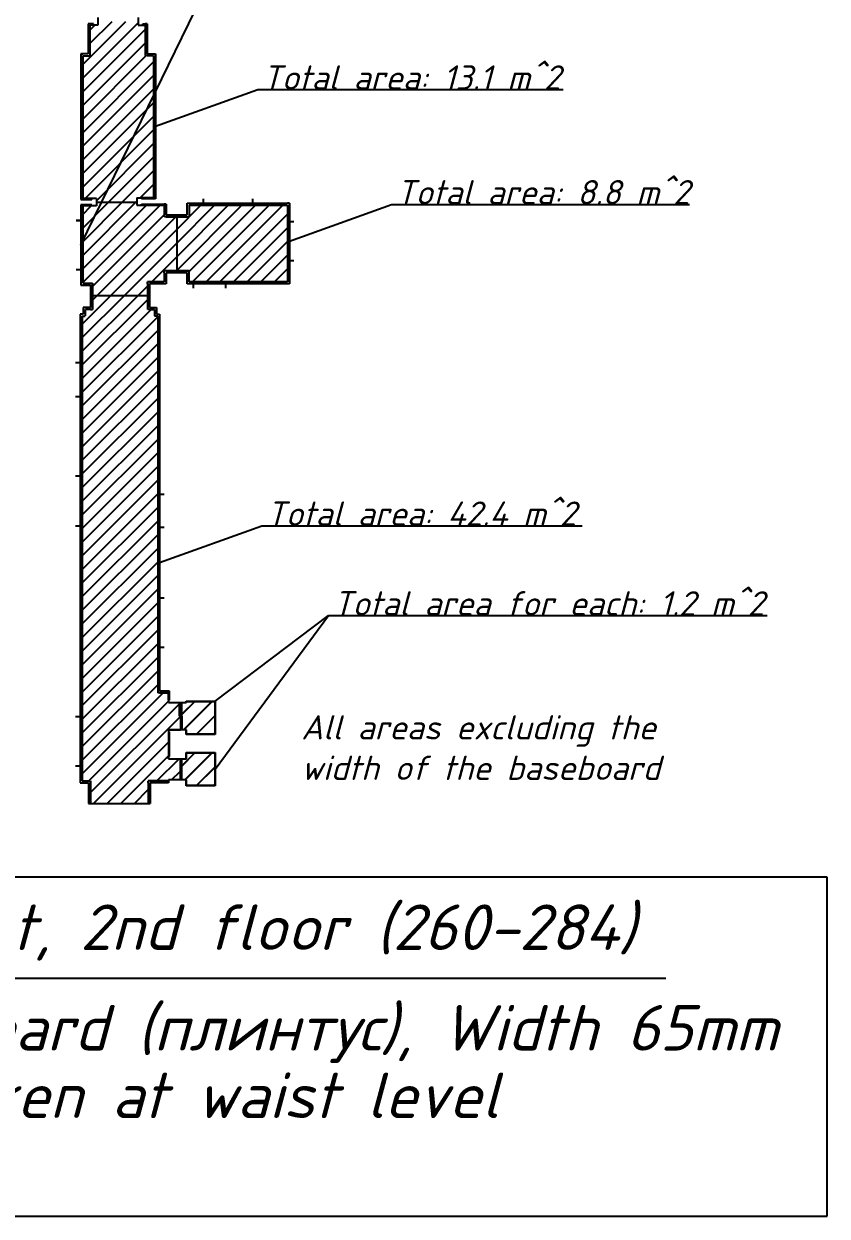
# Model space of a CAD drawing. Header units: millimetres. Extents: x 137411 to 273116, y -37 to 79573.
# Drawn here: x 165340 to 191797, y 144 to 39425 of the extents above; entities that cross this region are included whole.
import ezdxf
from ezdxf.enums import TextEntityAlignment as Align

# ---------------------------------------------------------------- set-up
doc = ezdxf.new("R2010")
doc.units = ezdxf.units.MM
doc.header["$LTSCALE"] = 0.001
doc.linetypes.add('ACAD_ISO02W100', pattern=[15, 12, -3])
doc.styles.add('GOST', font='ISOCPEUI.TTF')
doc.styles.get("Standard").update_dxf_attribs({"font": 'Arial.ttf'})
doc.dimstyles.new('Copy of ISO-25', dxfattribs={"dimtxt": 150, "dimasz": 150, "dimexe": 1.25, "dimexo": 0.625, "dimtad": 1, "dimtoh": 1, "dimtxsty": 'Standard', "dimcen": 2.5, "dimadec": 0, "dimazin": 0, "dimtfac": 1, "dimtmove": 0, "dimatfit": 3, "dimfxl": 1, "dimarcsym": 0})
pattern_1 = [(45, (-38283.82, 4044.3), (-224.5064, 224.5064), [])]

msp = doc.modelspace()

# ---------------------------------------------------------------- hatches: boundary and pattern name
h = msp.add_hatch()
h.set_pattern_fill('ANSI31', color=2, scale=100)
h.set_pattern_definition(pattern_1)
h.paths.add_polyline_path([(169613.724, 38376.897), (169399.724, 38376.897), (169334.724, 38376.897), (169334.724, 39378.897), (169256.724, 39378.897), (169106.724, 39378.897), (169106.724, 39503.897), (167781.724, 39502.897), (167781.724, 39376.897), (167631.724, 39376.897), (167518.724, 39376.897), (167518.724, 38374.897), (167278.724, 38374.897), (167278.724, 33670.897), (167581.724, 33670.897), (167731.724, 33670.897), (167731.724, 33548.397), (169065.724, 33548.397), (169065.724, 33691.897), (169215.724, 33691.897), (169613.724, 33691.897)])
h = msp.add_hatch()
h.set_pattern_fill('ANSI31', color=1, scale=100)
h.set_pattern_definition(pattern_1)
h.paths.add_polyline_path([(169065.724, 33446.897), (169065.724, 33548.397), (167731.724, 33548.397), (167731.724, 33425.897), (167581.724, 33425.897), (167278.724, 33425.897), (167278.724, 32949.897), (167278.724, 31332.897), (167278.724, 30882.897), (167600.724, 30882.897), (167600.724, 30468.897), (169409.724, 30468.897), (169409.724, 30927.897), (169961.724, 30927.897), (169961.724, 31220.897), (169961.724, 31285.897), (170374.724, 31285.897), (170373.759, 33068.897), (170025.724, 33068.897), (169960.724, 33068.897), (169960.724, 33446.897), (169215.724, 33446.897)])
h = msp.add_hatch()
h.set_pattern_fill('ANSI31', color=4, scale=100)
h.set_pattern_definition(pattern_1)
h.paths.add_polyline_path([(174021.724, 30927.897), (174021.724, 31622.897), (174021.724, 32916.897), (174021.724, 33447.897), (172878.724, 33447.897), (171251.724, 33447.897), (170786.724, 33447.897), (170786.724, 33068.897), (170373.759, 33068.897), (170374.724, 31285.897), (170787.724, 31285.897), (170787.724, 30927.897), (170924.724, 30927.897), (171997.724, 30927.897)])
h = msp.add_hatch()
h.set_pattern_fill('ANSI31', color=6, scale=100)
h.set_pattern_definition(pattern_1)
h.paths.add_polyline_path([(169747.724, 29796.897), (169709.724, 29796.897), (169644.724, 29796.897), (169644.724, 30009.897), (169474.724, 30009.897), (169409.724, 30009.897), (169409.724, 30468.897), (167600.724, 30468.897), (167600.724, 30009.897), (167358.724, 30009.897), (167358.724, 29797.897), (167261.724, 29797.897), (167261.724, 28272.897), (167261.724, 27144.897), (167261.724, 24529.897), (167261.724, 22891.897), (167261.724, 16609.897), (167261.724, 14974.897), (167261.724, 14485.897), (167537.724, 14485.897), (167537.724, 13743.897), (169436.724, 13743.897), (169436.724, 14487.897), (170101.724, 14487.897), (170101.724, 14514.897), (170483.724, 14514.897), (170483.724, 15214.897), (170101.724, 15214.897), (170101.724, 15286.897), (170101.724, 16096.897), (170101.724, 16168.897), (170498.724, 16168.897), (170498.724, 16618.397), (170450.724, 16618.397), (170450.724, 17067.897), (170101.724, 17067.897), (170101.724, 17139.897), (170101.724, 17386.897), (169812.724, 17386.897), (169747.724, 17386.897), (169747.724, 18891.897), (169747.724, 20514.897), (169747.724, 22847.897), (169747.724, 23926.897)])
h = msp.add_hatch()
h.set_pattern_fill('JIS_LC_20', color=5, scale=20)
h.paths.add_polyline_path([(171638.724, 17112.897), (170688.724, 17112.897), (170688.724, 17067.897), (170546.724, 17067.897), (170546.724, 16168.897), (170688.724, 16168.897), (170688.724, 16012.897), (171638.724, 16012.897)])
h = msp.add_hatch()
h.set_pattern_fill('JIS_LC_20', color=5, scale=20)
h.paths.add_polyline_path([(171638.724, 15415.897), (170688.724, 15415.897), (170688.724, 15214.897), (170531.724, 15214.897), (170531.724, 14514.897), (170688.724, 14514.897), (170688.724, 14315.897), (171638.724, 14315.897)])

# ---------------------------------------------------------------- linework, layer by layer
for p, q in [((167631.724, 39421.897), (167453.724, 39421.897)), ((167453.724, 39421.897), (167453.724, 38439.897)), ((167631.724, 39376.897), (167631.724, 39421.897)), ((167781.724, 39376.897), (167631.724, 39376.897)), ((167781.724, 39628.897), (167781.724, 39376.897)), ((169106.724, 39628.897), (169106.724, 39378.897)), ((169106.724, 39378.897), (169256.724, 39378.897)), ((169256.724, 39378.897), (169256.724, 39423.897)), ((169256.724, 39423.897), (169399.724, 39423.897)), ((169399.724, 39423.897), (169334.724, 39423.897)), ((169399.724, 39423.897), (169399.724, 38441.897)), ((167453.724, 38439.897), (167213.724, 38439.897)), ((167213.724, 38439.897), (167213.724, 33635.897)), ((167213.724, 38439.897), (167278.724, 38439.897)), ((169399.724, 38376.897), (169334.724, 38376.897)), ((169399.724, 38441.897), (169678.724, 38441.897)), ((169678.724, 38441.897), (169678.724, 33656.897)), ((167213.724, 33635.897), (167581.724, 33635.897)), ((167581.724, 33462.897), (167213.724, 33462.897)), ((167213.724, 33462.897), (167213.724, 32949.897)), ((167213.724, 33462.897), (167278.724, 33462.897)), ((167731.724, 33670.897), (167581.724, 33670.897)), ((167581.724, 33670.897), (167581.724, 33635.897)), ((167581.724, 33425.897), (167581.724, 33462.897)), ((167731.724, 33425.897), (167581.724, 33425.897)), ((167731.724, 33670.897), (167731.724, 33425.897)), ((167731.724, 33548.397), (169065.724, 33548.397)), ((169065.724, 33691.897), (169215.724, 33691.897)), ((169065.724, 33691.897), (169065.724, 33446.897)), ((169065.724, 33446.897), (169215.724, 33446.897)), ((169215.724, 33691.897), (169215.724, 33656.897)), ((169678.724, 33656.897), (169215.724, 33656.897)), ((169215.724, 33446.897), (169215.724, 33483.897)), ((169215.724, 33483.897), (170025.724, 33483.897)), ((170025.724, 33483.897), (169960.724, 33483.897)), ((170025.724, 33483.897), (170025.724, 33133.897)), ((170721.724, 33133.897), (170721.724, 33512.897)), ((170721.724, 33512.897), (171251.724, 33512.897)), ((171251.724, 33447.897), (171251.724, 33662.897)), ((171251.724, 33512.897), (172878.724, 33512.897)), ((171251.724, 33447.897), (172878.724, 33447.897)), ((172878.724, 33447.897), (172878.724, 33662.897)), ((172878.724, 33512.897), (174086.724, 33512.897)), ((174086.724, 33512.897), (174021.724, 33512.897)), ((174086.724, 33512.897), (174086.724, 32916.897)), ((170025.724, 33133.897), (170721.724, 33133.897)), ((170373.724, 33133.897), (170374.724, 31285.897)), ((167213.724, 32949.897), (167063.724, 32949.897)), ((167063.724, 32949.897), (167278.724, 32949.897)), ((167163.724, 32949.897), (167263.724, 32949.897)), ((167213.724, 32949.897), (167213.724, 31332.897)), ((167278.724, 32949.897), (167278.724, 31332.897)), ((174021.724, 32916.897), (174236.724, 32916.897)), ((174021.724, 32916.897), (174021.724, 31622.897)), ((174086.724, 32916.897), (174086.724, 31622.897)), ((174021.724, 31622.897), (174236.724, 31622.897)), ((174086.724, 31622.897), (174086.724, 30862.897)), ((167063.724, 31332.897), (167278.724, 31332.897)), ((167163.724, 31332.897), (167263.724, 31332.897)), ((167213.724, 31332.897), (167213.724, 30817.897)), ((170722.724, 31220.897), (170026.724, 31220.897)), ((170026.724, 31220.897), (170026.724, 30862.897)), ((170722.724, 31285.897), (170787.724, 31285.897)), ((170722.724, 30862.897), (170722.724, 31220.897)), ((167213.724, 30817.897), (167535.724, 30817.897)), ((167535.724, 30817.897), (167535.724, 30074.897)), ((167600.724, 30817.897), (167600.724, 30882.897)), ((169409.724, 30862.897), (169409.724, 30927.897)), ((170026.724, 30862.897), (169474.724, 30862.897)), ((169474.724, 30862.897), (169474.724, 30074.897)), ((170924.724, 30862.897), (170722.724, 30862.897)), ((170924.724, 30712.897), (170924.724, 30927.897)), ((171997.724, 30927.897), (170924.724, 30927.897)), ((171997.724, 30862.897), (170924.724, 30862.897)), ((171997.724, 30712.897), (171997.724, 30927.897)), ((174086.724, 30862.897), (171997.724, 30862.897)), ((169409.724, 30468.897), (167600.724, 30468.897)), ((167293.724, 29862.897), (167196.724, 29862.897)), ((167196.724, 29862.897), (167196.724, 28272.897)), ((167535.724, 30074.897), (167293.724, 30074.897)), ((167293.724, 30074.897), (167293.724, 29862.897)), ((167535.724, 30009.897), (167600.724, 30009.897)), ((169474.724, 30074.897), (169709.724, 30074.897)), ((169709.724, 30074.897), (169709.724, 29861.897)), ((169709.724, 29861.897), (169812.724, 29861.897)), ((169812.724, 29861.897), (169812.724, 23926.897)), ((167046.724, 28272.897), (167261.724, 28272.897)), ((167146.724, 28272.897), (167246.724, 28272.897)), ((167196.724, 28272.897), (167196.724, 27144.897)), ((167261.724, 28272.897), (167261.724, 27144.897)), ((167046.724, 27144.897), (167261.724, 27144.897)), ((167196.724, 27144.897), (167196.724, 24529.897)), ((167046.724, 24529.897), (167261.724, 24529.897)), ((167196.724, 24529.897), (167196.724, 22891.897)), ((167261.724, 24529.897), (167261.724, 22891.897)), ((169747.724, 23926.897), (169962.724, 23926.897)), ((169747.724, 23926.897), (169747.724, 22847.897)), ((169812.724, 23926.897), (169812.724, 22847.897)), ((167046.724, 22891.897), (167261.724, 22891.897)), ((167196.724, 22891.897), (167196.724, 16609.897)), ((169747.724, 22847.897), (169962.724, 22847.897)), ((169812.724, 22847.897), (169812.724, 20514.897)), ((169747.724, 20514.897), (169962.724, 20514.897)), ((169747.724, 20514.897), (169747.724, 18891.897)), ((169812.724, 20514.897), (169812.724, 18891.897)), ((169747.724, 18891.897), (169962.724, 18891.897)), ((169812.724, 18891.897), (169812.724, 17451.897)), ((169812.724, 17386.897), (169747.724, 17386.897)), ((169812.724, 17451.897), (170124.724, 17451.897)), ((170124.724, 17451.897), (170124.724, 17139.897)), ((170124.724, 17139.897), (170101.724, 17139.897)), ((170101.724, 17139.897), (170101.724, 17067.897)), ((170101.724, 17067.897), (170450.724, 17067.897)), ((170101.724, 17067.897), (170450.724, 17067.897)), ((170101.724, 17067.897), (170688.724, 17067.897)), ((170450.724, 17067.897), (170450.724, 16618.397)), ((170450.724, 17067.897), (170498.724, 17067.897)), ((170450.724, 17067.897), (170450.724, 16618.397)), ((170450.724, 17067.897), (170498.724, 17067.897)), ((170498.724, 16618.397), (170498.724, 17067.897)), ((170498.724, 16618.397), (170498.724, 17067.897)), ((170546.724, 16168.897), (170546.724, 17067.897)), ((170688.724, 17067.897), (170688.724, 17112.897)), ((170688.724, 17112.897), (171638.724, 17112.897)), ((170701.724, 17067.897), (170688.724, 17067.897)), ((170701.724, 17099.897), (171625.724, 17099.897)), ((170701.724, 17099.897), (170701.724, 17067.897)), ((171625.724, 17099.897), (171625.724, 16025.897)), ((171638.724, 17112.897), (171638.724, 16012.897)), ((167046.724, 16609.897), (167261.724, 16609.897)), ((167196.724, 16609.897), (167196.724, 14974.897)), ((167261.724, 16609.897), (167261.724, 14974.897)), ((170450.724, 16618.397), (170498.724, 16618.397)), ((170450.724, 16618.397), (170498.724, 16618.397)), ((170498.724, 16618.397), (170498.724, 16168.897)), ((170498.724, 16618.397), (170498.724, 16168.897)), ((170498.724, 16618.397), (170546.724, 16618.397)), ((170546.724, 16618.397), (170546.724, 16168.897)), ((170101.724, 16168.897), (170498.724, 16168.897)), ((170101.724, 16168.897), (170101.724, 16096.897)), ((170101.724, 16168.897), (170498.724, 16168.897)), ((170688.724, 16168.897), (170101.724, 16168.897)), ((170688.724, 16012.897), (170688.724, 16168.897)), ((170701.724, 16168.897), (170688.724, 16168.897)), ((170701.724, 16025.897), (170701.724, 16168.897)), ((170101.724, 16096.897), (170124.724, 16096.897)), ((170124.724, 16096.897), (170124.724, 15286.897)), ((171638.724, 16012.897), (170688.724, 16012.897)), ((171625.724, 16025.897), (170701.724, 16025.897)), ((170688.724, 15214.897), (170688.724, 15415.897)), ((170688.724, 15415.897), (171638.724, 15415.897)), ((170701.724, 15214.897), (170701.724, 15402.897)), ((170701.724, 15402.897), (171625.724, 15402.897)), ((171625.724, 15402.897), (171625.724, 14328.897)), ((171638.724, 15415.897), (171638.724, 14315.897)), ((167046.724, 14974.897), (167261.724, 14974.897)), ((167196.724, 14974.897), (167196.724, 14420.897)), ((170101.724, 15286.897), (170101.724, 15214.897)), ((170101.724, 15214.897), (170101.724, 15286.897)), ((170101.724, 15286.897), (170124.724, 15286.897)), ((170101.724, 15214.897), (170483.724, 15214.897)), ((170101.724, 15214.897), (170483.724, 15214.897)), ((170101.724, 15214.897), (170688.724, 15214.897)), ((170483.724, 15214.897), (170483.724, 14514.897)), ((170483.724, 15214.897), (170483.724, 14514.897)), ((170483.724, 15214.897), (170531.724, 15214.897)), ((170531.724, 15214.897), (170531.724, 14514.897)), ((170688.724, 15214.897), (170701.724, 15214.897)), ((170483.724, 14864.897), (170531.724, 14864.897)), ((167196.724, 14420.897), (167472.724, 14420.897)), ((167472.724, 14420.897), (167472.724, 13743.897)), ((170101.724, 14422.897), (169501.724, 14422.897)), ((169501.724, 14422.897), (169501.724, 13743.897)), ((170483.724, 14514.897), (170101.724, 14514.897)), ((170101.724, 14514.897), (170101.724, 14422.897)), ((170483.724, 14514.897), (170101.724, 14514.897)), ((170688.724, 14514.897), (170101.724, 14514.897)), ((170101.724, 14422.897), (170101.724, 14487.897)), ((170688.724, 14315.897), (170688.724, 14514.897)), ((170701.724, 14514.897), (170688.724, 14514.897)), ((171638.724, 14315.897), (170688.724, 14315.897)), ((170701.724, 14328.897), (170701.724, 14514.897)), ((171625.724, 14328.897), (170701.724, 14328.897)), ((167472.724, 13743.897), (169501.724, 13743.897)), ((191797.208, 11309.474), (137410.501, 11309.474)), ((191797.208, 143.879), (191797.208, 11309.474)), ((137410.501, 7981.615), (186482.161, 7981.615)), ((137410.501, 143.879), (191797.208, 143.879))]:
    msp.add_line(p, q)
at = {"linetype": 'ACAD_ISO02W100', "ltscale": 2000}
for p, q in [((167631.724, 39376.897), (167518.724, 39376.897)), ((167518.724, 39376.897), (167518.724, 38374.897)), ((169256.724, 39378.897), (169334.724, 39378.897)), ((169334.724, 39378.897), (169334.724, 38376.897)), ((167278.724, 38374.897), (167518.724, 38374.897)), ((167278.724, 38374.897), (167278.724, 33670.897)), ((169399.724, 38376.897), (169613.724, 38376.897)), ((169613.724, 38376.897), (169613.724, 33691.897)), ((167581.724, 33670.897), (167278.724, 33670.897)), ((167581.724, 33425.897), (167278.724, 33425.897)), ((167278.724, 33425.897), (167278.724, 32949.897)), ((169613.724, 33691.897), (169215.724, 33691.897)), ((169215.724, 33446.897), (169960.724, 33446.897)), ((169960.724, 33446.897), (169960.724, 33068.897)), ((170786.724, 33447.897), (171251.724, 33447.897)), ((170786.724, 33447.897), (170786.724, 33068.897)), ((172878.724, 33447.897), (174021.724, 33447.897)), ((174021.724, 33447.897), (174021.724, 32916.897)), ((170025.724, 33068.897), (169960.724, 33068.897)), ((170025.724, 33068.897), (170786.724, 33068.897)), ((174021.724, 31622.897), (174021.724, 30927.897)), ((167278.724, 31332.897), (167278.724, 30882.897)), ((170787.724, 31285.897), (169961.724, 31285.897)), ((169961.724, 31220.897), (169961.724, 31285.897)), ((169961.724, 31220.897), (169961.724, 30927.897)), ((170787.724, 30927.897), (170787.724, 31285.897)), ((167278.724, 30882.897), (167600.724, 30882.897)), ((167600.724, 30882.897), (167600.724, 30009.897)), ((169961.724, 30927.897), (169409.724, 30927.897)), ((169409.724, 30927.897), (169409.724, 30009.897)), ((170924.724, 30927.897), (170787.724, 30927.897)), ((174021.724, 30927.897), (171997.724, 30927.897)), ((167600.724, 30009.897), (167358.724, 30009.897)), ((167358.724, 30009.897), (167358.724, 29797.897)), ((169474.724, 30009.897), (169409.724, 30009.897)), ((169474.724, 30009.897), (169644.724, 30009.897)), ((169644.724, 30009.897), (169644.724, 29796.897)), ((167293.724, 29797.897), (167261.724, 29797.897)), ((167261.724, 29797.897), (167261.724, 28272.897)), ((167293.724, 29797.897), (167358.724, 29797.897)), ((169709.724, 29796.897), (169644.724, 29796.897)), ((169709.724, 29796.897), (169747.724, 29796.897)), ((169747.724, 29796.897), (169747.724, 23926.897)), ((167261.724, 27144.897), (167261.724, 24529.897)), ((167261.724, 22891.897), (167261.724, 16609.897)), ((169747.724, 22847.897), (169747.724, 20514.897)), ((169747.724, 18891.897), (169747.724, 17386.897)), ((169812.724, 17386.897), (170101.724, 17386.897)), ((170101.724, 17139.897), (170101.724, 17386.897)), ((170101.724, 16096.897), (170101.724, 15286.897)), ((167261.724, 14974.897), (167261.724, 14485.897)), ((167261.724, 14485.897), (167537.724, 14485.897)), ((167537.724, 14420.897), (167537.724, 14485.897)), ((167537.724, 14485.897), (167537.724, 13745.505)), ((170101.724, 14487.897), (169436.724, 14487.897)), ((169436.724, 14422.897), (169436.724, 14487.897)), ((169436.724, 14487.897), (169436.724, 13743.897))]:
    msp.add_line(p, q, dxfattribs=at)

# ---------------------------------------------------------------- texts
at = {"style": 'GOST'}
for s, p in [('Hallway, Abylai Khan street, 2nd floor (260-284)', (185494.796, 9663.304)), ('Notes: Drawing with baseboard (плинтус), Width 65mm', (190192.117, 6349.333)), ('All measurements were taken at waist level ', (181962.774, 4125.001))]:
    msp.add_text(s, height=1500, dxfattribs=at).set_placement(p, align=Align.MIDDLE_RIGHT)
at = {"char_height": 800, "attachment_point": 7, "style": 'GOST'}
for s, insert in [('Total area: 13.1 m^ 2', (173196.975, 37257.838)), ('Total area: 8.8 m^ 2', (177604.975, 33478.338)), ('Total area: 42.4 m^ 2', (173330.975, 22889.838)), ('Total area for each: 1.2 m^ 2', (175527.332, 19932.478)), ('All areas excluding the \\Pwidth of the baseboard', (174472.38, 14514.687))]:
    msp.add_mtext(s, dxfattribs=dict(at, insert=insert))

# ---------------------------------------------------------------- leaders
at = {"annotation_type": 0, "has_hookline": 1, "hookline_direction": 0}
for points, text_width in [([(167213.724, 32141.397), (171905.498, 41768.483), (172055.498, 41768.483)], 9653.939), ([(169678.724, 36049.397), (173046.35, 37257.213), (173196.35, 37257.213)], 9901.818), ([(174086.724, 32269.897), (177454.35, 33477.713), (177604.35, 33477.713)], 9653.939), ([(169812.724, 21681.397), (173180.35, 22889.213), (173330.35, 22889.213)], 10398.788), ([(171638.724, 17112.897), (175376.707, 19931.853), (175526.707, 19931.853)], 14292.727)]:
    msp.add_leader(points, dimstyle='Copy of ISO-25', dxfattribs=dict(at, text_width=text_width))
msp.add_leader([(171638.724, 14865.897), (175376.707, 19931.853)], dimstyle='Copy of ISO-25')

doc.saveas('drawing.dxf')
